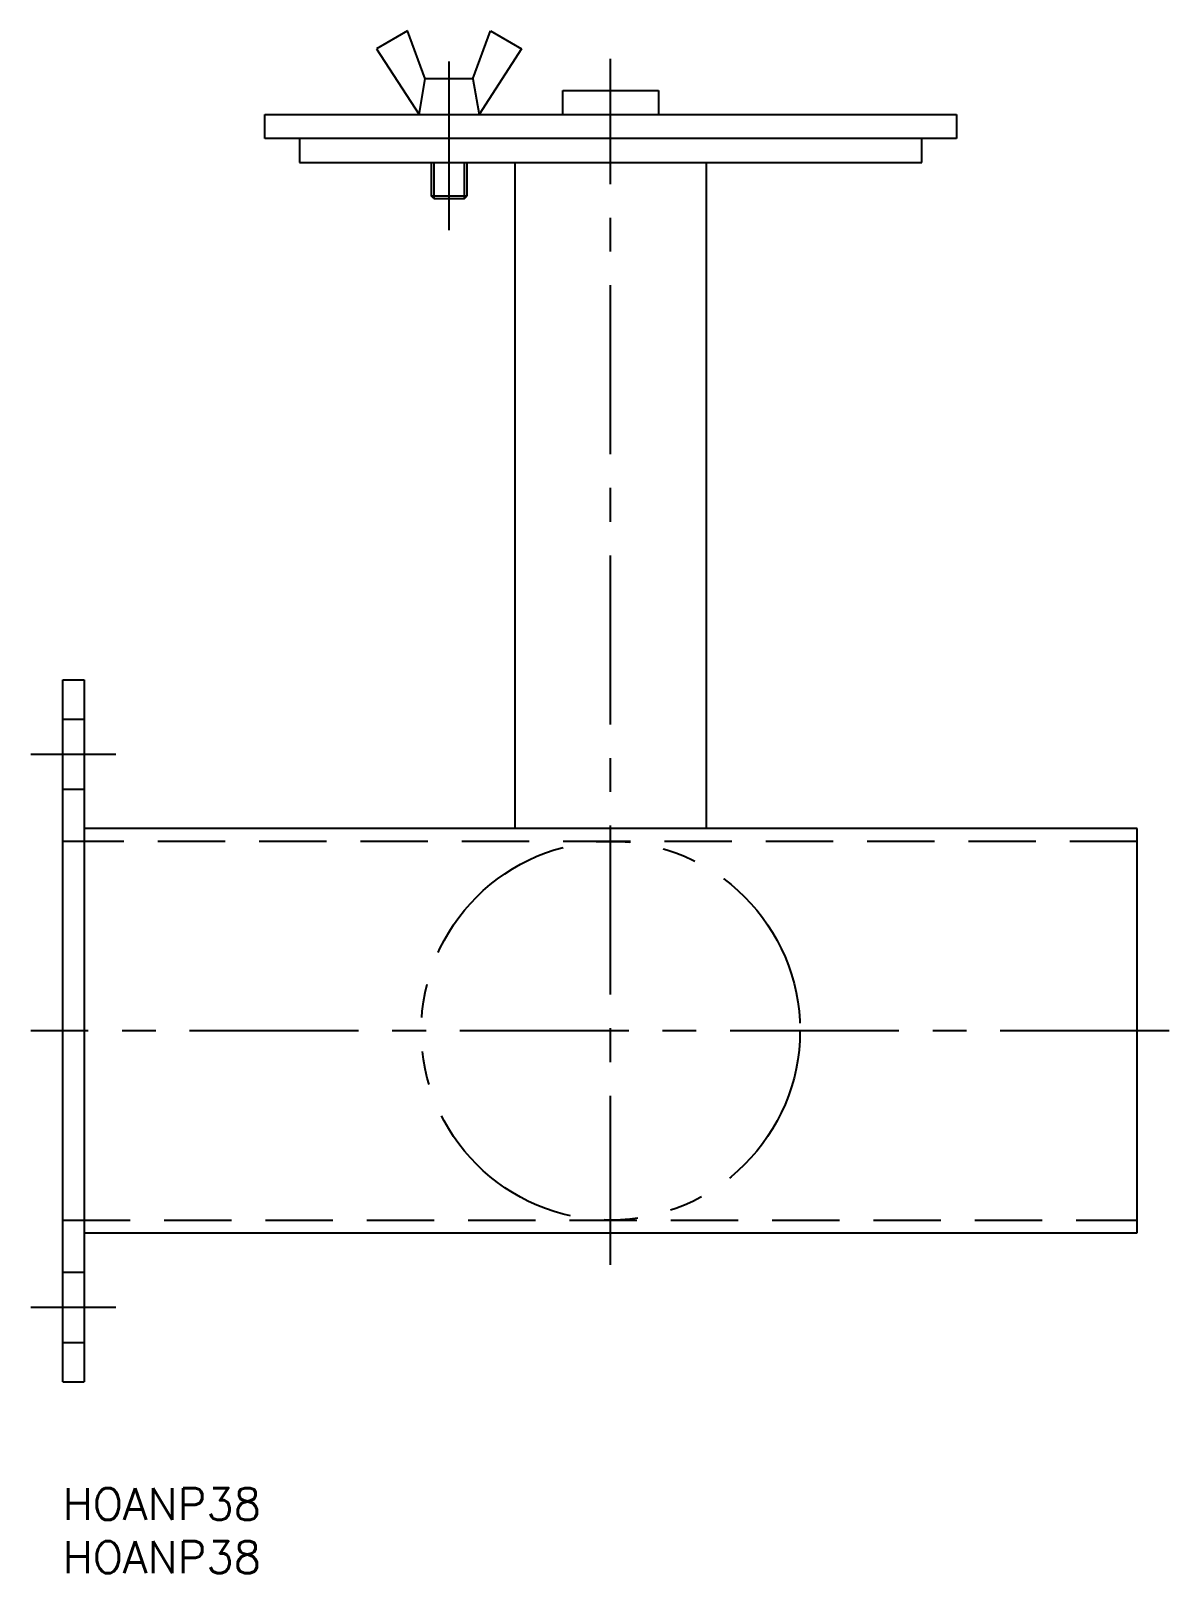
# Model space of a CAD drawing. Extents: x -3 to 104, y -8 to 137.
import ezdxf

# ---------------------------------------------------------------- set-up
doc = ezdxf.new("R2010")
doc.units = 0
doc.header["$LTSCALE"] = 0.5
for name, pattern in [('CENTER', [50.8, 31.75, -6.35, 6.35, -6.35]), ('DASHED', [19.05, 12.7, -6.35]), ('PHANTOM', [63.5, 31.75, -6.35, 6.35, -6.35, 6.35, -6.35])]:
    doc.linetypes.add(name, pattern=pattern)
for name, color, linetype in [('MSM_CENTER', 1, 'CENTER'), ('MSM_CONTINUOUS', 7, 'CONTINUOUS'), ('MSM_DASHED', 4, 'DASHED'), ('MSM_IMAGINARY', 6, 'PHANTOM'), ('MSM_NARROW', 5, 'CONTINUOUS'), ('MSM_PART_NUMBER', 7, 'CONTINUOUS')]:
    doc.layers.add(name, color=color, linetype=linetype)
doc.styles.get("Standard").update_dxf_attribs({"font": 'txt.shx', "height": 3, "bigfont": 'bigfont.shx'})

# ---------------------------------------------------------------- blocks, each defined once
blk = doc.blocks.new('*U2')
at = {"layer": 'MSM_PART_NUMBER'}
blk.add_text('HOANP38', height=3, dxfattribs=at).set_placement((0, -3))
blk = doc.blocks.new('*U3')
at = {"layer": 'MSM_PART_NUMBER'}
blk.add_text('HOANP38', height=3, dxfattribs=at).set_placement((0, -8))

msp = doc.modelspace()

# ---------------------------------------------------------------- linework, layer by layer
at = {"layer": 'MSM_CENTER'}
for p, q in [((36.31, 118.25), (36.31, 135.5)), ((51.5, 21), (51.5, 134.38)), ((-3, 69), (5, 69)), ((104, 43), (-3, 43)), ((-3, 17), (5, 17))]:
    msp.add_line(p, q, dxfattribs=at)
at = {"layer": 'MSM_CONTINUOUS'}
for p, q in [((32.42, 137), (29.5, 135.31)), ((34.06, 132.5), (32.42, 137)), ((38.56, 132.5), (40.2, 137)), ((40.2, 137), (43.12, 135.31)), ((29.5, 135.31), (33.5, 129.12)), ((43.12, 135.31), (39.13, 129.12)), ((33.5, 129.12), (34.06, 132.5)), ((38.56, 132.5), (34.06, 132.5)), ((38.56, 132.5), (39.13, 129.12)), ((47, 129.12), (47, 131.38)), ((47, 131.38), (56, 131.38)), ((56, 131.38), (56, 129.12)), ((19, 126.88), (19, 129.12)), ((19, 129.12), (84, 129.12)), ((84, 129.12), (84, 126.88)), ((84, 126.88), (19, 126.88)), ((22.25, 126.88), (22.25, 124.63)), ((80.75, 124.63), (80.75, 126.88)), ((22.25, 124.63), (80.75, 124.63)), ((34.63, 124.63), (34.63, 121.5)), ((38, 121.5), (38, 124.63)), ((42.5, 124.63), (42.5, 62)), ((60.5, 62), (60.5, 124.63)), ((34.88, 121.25), (34.63, 121.5)), ((34.63, 121.5), (38, 121.5)), ((34.88, 121.25), (37.75, 121.25)), ((37.75, 121.25), (38, 121.5)), ((0, 76), (2, 76)), ((0, 10), (0, 76)), ((2, 76), (2, 10)), ((101, 62), (2, 62)), ((101, 24), (101, 62)), ((2, 24), (101, 24)), ((0, 10), (2, 10))]:
    msp.add_line(p, q, dxfattribs=at)
at = {"layer": 'MSM_DASHED'}
for p, q in [((0, 72.3), (2, 72.3)), ((0, 65.7), (2, 65.7)), ((101, 60.8), (0, 60.8)), ((0, 25.2), (101, 25.2)), ((0, 20.3), (2, 20.3)), ((0, 13.7), (2, 13.7))]:
    msp.add_line(p, q, dxfattribs=at)
at = {"layer": 'MSM_IMAGINARY'}
msp.add_circle((51.5, 43), 17.8, dxfattribs=at)
at = {"layer": 'MSM_NARROW'}
for p, q in [((34.88, 124.63), (34.88, 121.25)), ((37.75, 121.25), (37.75, 124.63))]:
    msp.add_line(p, q, dxfattribs=at)

# ---------------------------------------------------------------- block references
at = {"layer": 'MSM_CONTINUOUS'}
for name in ['*U2', '*U3']:
    msp.add_blockref(name, (0, 0), dxfattribs=at)

doc.saveas('drawing.dxf')
